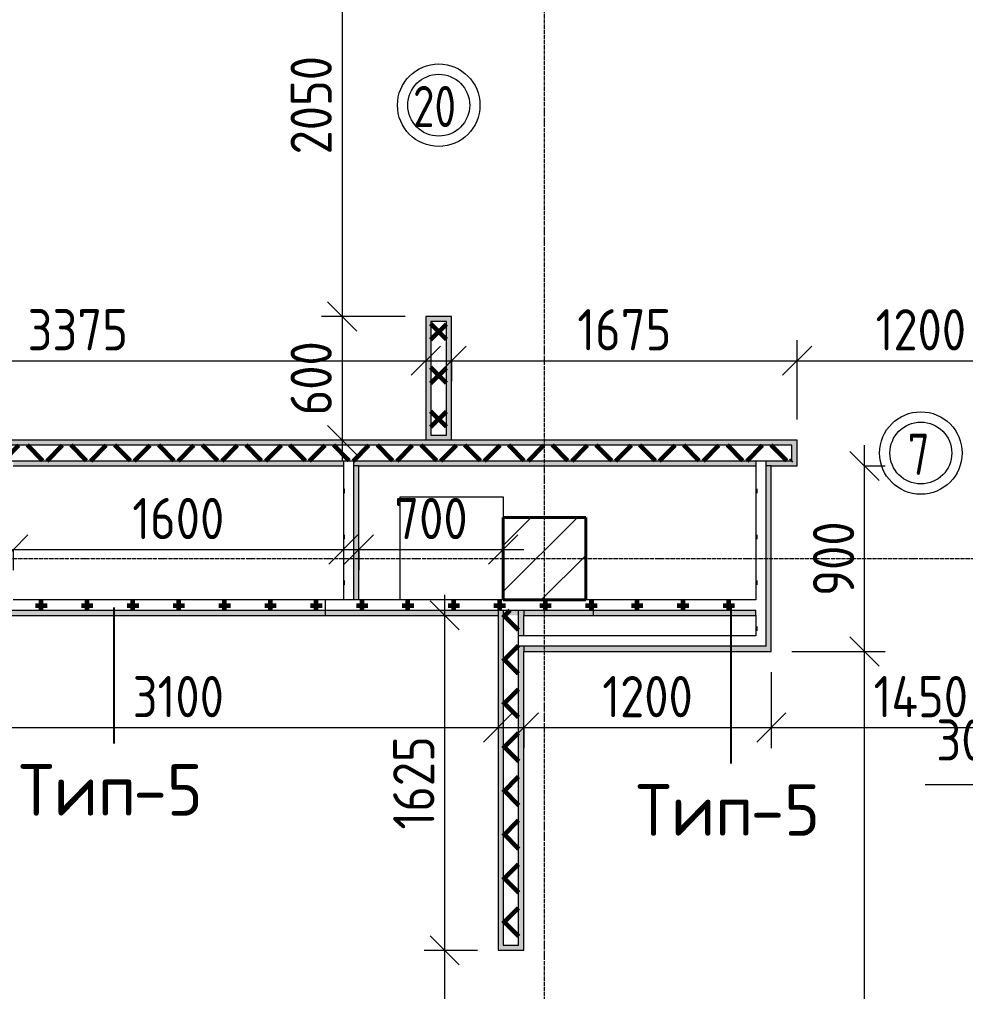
# Model space of a CAD drawing. Header units: millimetres. Extents: x -60946 to 138510, y -262288 to 24501.
# Drawn here: x -5736 to -1149, y -101044 to -96328 of the extents above; entities that cross this region are included whole.
import ezdxf

# ---------------------------------------------------------------- set-up
doc = ezdxf.new("R2010")
doc.units = ezdxf.units.MM
doc.linetypes.add('ADSK_Линия сетки', pattern=[25, 20, -2.5, 0, -2.5])
for name, color, linetype, lineweight in [('2)Тип-2', 3, 'Continuous', 60), ('2)Тип-5', 1, 'Continuous', 60), ('Марки дверей', 7, 'Continuous', 20), ('Несущие колонны', 7, 'Continuous', 18), ('Оси', 7, 'Continuous', 9), ('Перекрытие', 7, 'Continuous', 18), ('Размеры', 7, 'Continuous', 9), ('Стены внутренние', 7, 'Continuous', 18), ('Стены штриховка', 7, 'Continuous', 9)]:
    doc.layers.add(name, color=color, linetype=linetype, lineweight=lineweight)
doc.styles.add('GOST Common_3', font='', dxfattribs={"width": 0.9, "height": 200})
doc.styles.add('GOST Common_4', font='', dxfattribs={"height": 250})
doc.styles.add('GOST Common_B', font='', dxfattribs={"width": 0.8, "height": 200})
doc.styles.get('GOST Common_3').set_extended_font_data('GOST Common')
doc.styles.get('GOST Common_4').set_extended_font_data('GOST Common')
doc.styles.get('GOST Common_B').set_extended_font_data('GOST Common', bold=True)
doc.dimstyles.new('ADSK_Основной_2_0', dxfattribs={"dimscale": 304.8, "dimtxt": 201.142999, "dimasz": 0.463911, "dimexe": 0.328084, "dimexo": 0.328084, "dimgap": 0.164042, "dimtad": 1, "dimdec": 3, "dimrnd": 0.001, "dimdsep": 46, "dimtxsty": 'GOST Common_3', "dimblk1": 'OBLIQUE', "dimblk2": 'OBLIQUE', "dimsah": 1, "dimcen": 0.09, "dimdle": 0.328084, "dimazin": 2, "dimtfac": 1, "dimtdec": 4, "dimtix": 1, "dimtmove": 0, "dimatfit": 3, "dimfxl": 1, "dimtvp": 1, "dimtolj": 1, "dimtzin": 0, "dimlwd": 20, "dimlwe": 20, "dimarcsym": 2})
doc.dimstyles.new('ADSK_Основной_2_0_1', dxfattribs={"dimscale": 304.8, "dimtxt": 201.142999, "dimasz": 0.463911, "dimexe": 0.328084, "dimexo": 0.328084, "dimgap": 0.164042, "dimtad": 1, "dimdec": 3, "dimrnd": 0.001, "dimdsep": 46, "dimtxsty": 'GOST Common_3', "dimblk1": 'OBLIQUE', "dimblk2": 'OBLIQUE', "dimsah": 1, "dimcen": 0.09, "dimdle": 0.328084, "dimazin": 2, "dimtfac": 1, "dimtdec": 4, "dimtix": 1, "dimtmove": 1, "dimatfit": 3, "dimfxl": 1, "dimtvp": 1, "dimtolj": 1, "dimtzin": 0, "dimlwd": 20, "dimlwe": 20, "dimarcsym": 2})
doc.dimstyles.new('ADSK_Основной_2_0_2', dxfattribs={"dimscale": 304.8, "dimtxt": 201.142999, "dimasz": 0.463911, "dimexe": 0.328084, "dimexo": 0.328084, "dimgap": 0.164042, "dimtad": 1, "dimdec": 3, "dimrnd": 0.001, "dimdsep": 46, "dimtxsty": 'GOST Common_3', "dimblk1": 'OBLIQUE', "dimblk2": 'OBLIQUE', "dimsah": 1, "dimcen": 0.09, "dimdle": 0.328084, "dimazin": 2, "dimtfac": 1, "dimtdec": 4, "dimtix": 1, "dimtmove": 0, "dimatfit": 3, "dimfxl": 1, "dimtvp": 1, "dimtolj": 1, "dimtzin": 0, "dimlwd": 20, "dimlwe": 20, "dimarcsym": 2})
pattern_1 = [(45, (9.36, -97949.04), (-106.066, 106.066), []), (135, (9.36, -97949.04), (-106.066, -106.066), [])]
pattern_2 = [(0, (9.36, -97949.04), (111.125, 111.125), [55.562, -166.687]), (90, (37.14, -97976.82), (-111.125, 111.125), [55.562, -166.687])]

# ---------------------------------------------------------------- blocks, each defined once
blk = doc.blocks.new('ADSK_КолоннаЖБ_Прямоугольная - 400x400 мм-1807143-Кладочный план 2-го этаж')
at = {"layer": 'Несущие колонны', "lineweight": 40}
for p, q in [((-200, 200), (200, 200)), ((-200, -200), (-200, 200)), ((200, 200), (200, -200)), ((200, -200), (-200, -200))]:
    blk.add_line(p, q, dxfattribs=at)
blk = doc.blocks.new('_Oblique')
at = {"color": 0, "linetype": 'ByBlock', "lineweight": -2}
blk.add_line((-0.5, -0.5), (0.5, 0.5), dxfattribs=at)
blk = doc.blocks.new('*D4620')
at = {"layer": 'Defpoints', "color": 0, "transparency": 16777216}
for p in [(-3674.2, -100844.1), (-3415.6, -100844.1), (-3415.6, -101844.1)]:
    blk.add_point(p, dxfattribs=at)
at = {"layer": 'Размеры', "color": 0, "lineweight": 20, "transparency": 16777216}
for p, q in [((-3674.2, -101944.1), (-3674.2, -100744.1)), ((-3515.6, -100844.1), (-3774.2, -100844.1)), ((-3515.6, -101844.1), (-3774.2, -101844.1))]:
    blk.add_line(p, q, dxfattribs=at)
at = {"layer": 'Размеры', "color": 0, "lineweight": 20, "transparency": 16777216, "xscale": 141.4, "yscale": 141.4, "zscale": 141.4}
for p, rotation in [((-3674.2, -100844.1), 90), ((-3674.2, -101844.1), 270)]:
    blk.add_blockref('_Oblique', p, dxfattribs=dict(at, rotation=rotation))
at = {"layer": 'Размеры', "color": 0, "lineweight": 9, "transparency": 16777216, "insert": (-3824.2, -101344.1), "char_height": 200, "width": 560.473, "attachment_point": 5, "rotation": 90, "style": 'GOST Common_3'}
blk.add_mtext('\\A1;1000', dxfattribs=at)
blk = doc.blocks.new('*D4621')
at = {"layer": 'Defpoints', "color": 0, "transparency": 16777216}
for p in [(-3774.2, -99219.1), (-3674.2, -99219.1), (-3415.6, -100844.1)]:
    blk.add_point(p, dxfattribs=at)
at = {"layer": 'Размеры', "color": 0, "lineweight": 20, "transparency": 16777216}
for p, q in [((-3674.2, -100944.1), (-3674.2, -99119.1)), ((-3674.2, -99219.1), (-3574.2, -99219.1)), ((-3515.6, -100844.1), (-3774.2, -100844.1))]:
    blk.add_line(p, q, dxfattribs=at)
at = {"layer": 'Размеры', "color": 0, "lineweight": 20, "transparency": 16777216, "xscale": 141.4, "yscale": 141.4, "zscale": 141.4}
for p, rotation in [((-3674.2, -99219.1), 90), ((-3674.2, -100844.1), 270)]:
    blk.add_blockref('_Oblique', p, dxfattribs=dict(at, rotation=rotation))
at = {"layer": 'Размеры', "color": 0, "lineweight": 9, "transparency": 16777216, "insert": (-3824.2, -100031.6), "char_height": 200, "width": 560.473, "attachment_point": 5, "rotation": 90, "style": 'GOST Common_3'}
blk.add_mtext('\\A1;1625', dxfattribs=at)
blk = doc.blocks.new('*D4696')
at = {"layer": 'Defpoints', "color": 0, "transparency": 16777216}
for p in [(-6515.6, -99663.3), (-3415.6, -99663.3), (-3415.6, -99763.3)]:
    blk.add_point(p, dxfattribs=at)
at = {"layer": 'Размеры', "color": 0, "lineweight": 20, "transparency": 16777216}
for p, q in [((-6615.6, -99763.3), (-3315.6, -99763.3)), ((-6515.6, -99763.3), (-6515.6, -99863.3)), ((-3415.6, -99763.3), (-3415.6, -99863.3))]:
    blk.add_line(p, q, dxfattribs=at)
at = {"layer": 'Размеры', "color": 0, "lineweight": 20, "transparency": 16777216, "xscale": 141.4, "yscale": 141.4, "zscale": 141.4, "rotation": 180}
blk.add_blockref('_Oblique', (-6515.6, -99763.3), dxfattribs=at)
at = {"layer": 'Размеры', "color": 0, "lineweight": 20, "transparency": 16777216, "xscale": 141.4, "yscale": 141.4, "zscale": 141.4}
blk.add_blockref('_Oblique', (-3415.6, -99763.3), dxfattribs=at)
at = {"layer": 'Размеры', "color": 0, "lineweight": 9, "transparency": 16777216, "insert": (-4965.6, -99613.3), "char_height": 200, "width": 560.473, "attachment_point": 5, "style": 'GOST Common_3'}
blk.add_mtext('\\A1;3100', dxfattribs=at)
blk = doc.blocks.new('*D4808')
at = {"layer": 'Defpoints', "color": 0, "transparency": 16777216}
for p in [(-2090.6, -99394.1), (-3290.6, -99663.3), (-2090.6, -99763.3)]:
    blk.add_point(p, dxfattribs=at)
at = {"layer": 'Размеры', "color": 0, "lineweight": 20, "transparency": 16777216}
for p, q in [((-2090.6, -99494.1), (-2090.6, -99863.3)), ((-3390.6, -99763.3), (-1990.6, -99763.3)), ((-3290.6, -99763.3), (-3290.6, -99863.3))]:
    blk.add_line(p, q, dxfattribs=at)
at = {"layer": 'Размеры', "color": 0, "lineweight": 20, "transparency": 16777216, "xscale": 141.4, "yscale": 141.4, "zscale": 141.4, "rotation": 180}
blk.add_blockref('_Oblique', (-3290.6, -99763.3), dxfattribs=at)
at = {"layer": 'Размеры', "color": 0, "lineweight": 20, "transparency": 16777216, "xscale": 141.4, "yscale": 141.4, "zscale": 141.4}
blk.add_blockref('_Oblique', (-2090.6, -99763.3), dxfattribs=at)
at = {"layer": 'Размеры', "color": 0, "lineweight": 9, "transparency": 16777216, "insert": (-2690.6, -99613.3), "char_height": 200, "width": 560.473, "attachment_point": 5, "style": 'GOST Common_3'}
blk.add_mtext('\\A1;1200', dxfattribs=at)
blk = doc.blocks.new('*D4809')
at = {"layer": 'Defpoints', "color": 0, "transparency": 16777216}
for p in [(-640.6, -99219.1), (-2090.6, -99394.1), (-640.6, -99763.3)]:
    blk.add_point(p, dxfattribs=at)
at = {"layer": 'Размеры', "color": 0, "lineweight": 20, "transparency": 16777216}
for p, q in [((-640.6, -99319.1), (-640.6, -99863.3)), ((-2090.6, -99494.1), (-2090.6, -99863.3)), ((-2190.6, -99763.3), (-540.6, -99763.3))]:
    blk.add_line(p, q, dxfattribs=at)
at = {"layer": 'Размеры', "color": 0, "lineweight": 20, "transparency": 16777216, "xscale": 141.4, "yscale": 141.4, "zscale": 141.4, "rotation": 180}
blk.add_blockref('_Oblique', (-2090.6, -99763.3), dxfattribs=at)
at = {"layer": 'Размеры', "color": 0, "lineweight": 20, "transparency": 16777216, "xscale": 141.4, "yscale": 141.4, "zscale": 141.4}
blk.add_blockref('_Oblique', (-640.6, -99763.3), dxfattribs=at)
at = {"layer": 'Размеры', "color": 0, "lineweight": 9, "transparency": 16777216, "insert": (-1365.6, -99613.3), "char_height": 200, "width": 580.928, "attachment_point": 5, "style": 'GOST Common_3'}
blk.add_mtext('\\A1;1450', dxfattribs=at)
blk = doc.blocks.new('*D4810')
at = {"layer": 'Defpoints', "color": 0, "transparency": 16777216}
for p in [(-640.6, -99219.1), (-340.6, -99663.3), (-340.6, -100040.4)]:
    blk.add_point(p, dxfattribs=at)
at = {"layer": 'Размеры', "color": 0, "lineweight": 20, "transparency": 16777216}
for p, q in [((-640.6, -99319.1), (-640.6, -100140.4)), ((-340.6, -99763.3), (-340.6, -100140.4)), ((-640.6, -100040.4), (-1344.9, -100040.4)), ((-340.6, -100040.4), (-740.6, -100040.4))]:
    blk.add_line(p, q, dxfattribs=at)
at = {"layer": 'Размеры', "color": 0, "lineweight": 20, "transparency": 16777216, "xscale": 141.4, "yscale": 141.4, "zscale": 141.4, "rotation": 180}
blk.add_blockref('_Oblique', (-640.6, -100040.4), dxfattribs=at)
at = {"layer": 'Размеры', "color": 0, "lineweight": 20, "transparency": 16777216, "xscale": 141.4, "yscale": 141.4, "zscale": 141.4}
blk.add_blockref('_Oblique', (-340.6, -100040.4), dxfattribs=at)
at = {"layer": 'Размеры', "color": 0, "lineweight": 9, "transparency": 16777216, "insert": (-1290.5, -99723.8), "char_height": 200, "width": 454.106, "attachment_point": 1, "line_spacing_factor": 1.022761, "style": 'GOST Common_3'}
blk.add_mtext('\\A1;300', dxfattribs=at)
blk = doc.blocks.new('*D4814')
at = {"layer": 'Defpoints', "color": 0, "transparency": 16777216}
for p in [(-3765.6, -97883.5), (-3765.6, -97983.5), (-7140.6, -98369.1)]:
    blk.add_point(p, dxfattribs=at)
at = {"layer": 'Размеры', "color": 0, "lineweight": 20, "transparency": 16777216}
for p, q in [((-7140.6, -98269.1), (-7140.6, -97883.5)), ((-7240.6, -97983.5), (-3665.6, -97983.5)), ((-3765.6, -97983.5), (-3765.6, -98083.5))]:
    blk.add_line(p, q, dxfattribs=at)
at = {"layer": 'Размеры', "color": 0, "lineweight": 20, "transparency": 16777216, "xscale": 141.4, "yscale": 141.4, "zscale": 141.4, "rotation": 180}
blk.add_blockref('_Oblique', (-7140.6, -97983.5), dxfattribs=at)
at = {"layer": 'Размеры', "color": 0, "lineweight": 20, "transparency": 16777216, "xscale": 141.4, "yscale": 141.4, "zscale": 141.4}
blk.add_blockref('_Oblique', (-3765.6, -97983.5), dxfattribs=at)
at = {"layer": 'Размеры', "color": 0, "lineweight": 9, "transparency": 16777216, "insert": (-5453.1, -97833.5), "char_height": 200, "width": 605.475, "attachment_point": 5, "style": 'GOST Common_3'}
blk.add_mtext('\\A1;3375', dxfattribs=at)
blk = doc.blocks.new('*D4815')
at = {"layer": 'Defpoints', "color": 0, "transparency": 16777216}
for p in [(-3640.6, -97883.5), (-1965.6, -97983.5), (-1965.6, -98369.1)]:
    blk.add_point(p, dxfattribs=at)
at = {"layer": 'Размеры', "color": 0, "lineweight": 20, "transparency": 16777216}
for p, q in [((-1965.6, -98269.1), (-1965.6, -97883.5)), ((-3740.6, -97983.5), (-1865.6, -97983.5)), ((-3640.6, -97983.5), (-3640.6, -98083.5))]:
    blk.add_line(p, q, dxfattribs=at)
at = {"layer": 'Размеры', "color": 0, "lineweight": 20, "transparency": 16777216, "xscale": 141.4, "yscale": 141.4, "zscale": 141.4, "rotation": 180}
blk.add_blockref('_Oblique', (-3640.6, -97983.5), dxfattribs=at)
at = {"layer": 'Размеры', "color": 0, "lineweight": 20, "transparency": 16777216, "xscale": 141.4, "yscale": 141.4, "zscale": 141.4}
blk.add_blockref('_Oblique', (-1965.6, -97983.5), dxfattribs=at)
at = {"layer": 'Размеры', "color": 0, "lineweight": 9, "transparency": 16777216, "insert": (-2803.1, -97833.5), "char_height": 200, "width": 560.473, "attachment_point": 5, "style": 'GOST Common_3'}
blk.add_mtext('\\A1;1675', dxfattribs=at)
blk = doc.blocks.new('*D4816')
at = {"layer": 'Defpoints', "color": 0, "transparency": 16777216}
for p in [(-765.6, -97983.5), (-1965.6, -98369.1), (-765.6, -98369.1)]:
    blk.add_point(p, dxfattribs=at)
at = {"layer": 'Размеры', "color": 0, "lineweight": 20, "transparency": 16777216}
for p, q in [((-1965.6, -98269.1), (-1965.6, -97883.5)), ((-765.6, -98269.1), (-765.6, -97883.5)), ((-2065.6, -97983.5), (-665.6, -97983.5))]:
    blk.add_line(p, q, dxfattribs=at)
at = {"layer": 'Размеры', "color": 0, "lineweight": 20, "transparency": 16777216, "xscale": 141.4, "yscale": 141.4, "zscale": 141.4, "rotation": 180}
blk.add_blockref('_Oblique', (-1965.6, -97983.5), dxfattribs=at)
at = {"layer": 'Размеры', "color": 0, "lineweight": 20, "transparency": 16777216, "xscale": 141.4, "yscale": 141.4, "zscale": 141.4}
blk.add_blockref('_Oblique', (-765.6, -97983.5), dxfattribs=at)
at = {"layer": 'Размеры', "color": 0, "lineweight": 9, "transparency": 16777216, "insert": (-1365.6, -97833.5), "char_height": 200, "width": 560.473, "attachment_point": 5, "style": 'GOST Common_3'}
blk.add_mtext('\\A1;1200', dxfattribs=at)
blk = doc.blocks.new('*D4821')
at = {"layer": 'Defpoints', "color": 0, "transparency": 16777216}
for p in [(-3765.6, -95719.1), (-4171.5, -97769.1), (-3765.6, -97769.1)]:
    blk.add_point(p, dxfattribs=at)
at = {"layer": 'Размеры', "color": 0, "lineweight": 20, "transparency": 16777216}
for p, q in [((-4171.5, -95619.1), (-4171.5, -97869.1)), ((-3865.6, -95719.1), (-4271.5, -95719.1)), ((-3865.6, -97769.1), (-4271.5, -97769.1))]:
    blk.add_line(p, q, dxfattribs=at)
at = {"layer": 'Размеры', "color": 0, "lineweight": 20, "transparency": 16777216, "xscale": 141.4, "yscale": 141.4, "zscale": 141.4}
for p, rotation in [((-4171.5, -95719.1), 90), ((-4171.5, -97769.1), 270)]:
    blk.add_blockref('_Oblique', p, dxfattribs=dict(at, rotation=rotation))
at = {"layer": 'Размеры', "color": 0, "lineweight": 9, "transparency": 16777216, "insert": (-4321.5, -96744.1), "char_height": 200, "width": 605.475, "attachment_point": 5, "rotation": 90, "style": 'GOST Common_3'}
blk.add_mtext('\\A1;2050', dxfattribs=at)
blk = doc.blocks.new('*D4822')
at = {"layer": 'Defpoints', "color": 0, "transparency": 16777216}
for p in [(-3765.6, -97769.1), (-4171.5, -98369.1), (-4071.5, -98369.1)]:
    blk.add_point(p, dxfattribs=at)
at = {"layer": 'Размеры', "color": 0, "lineweight": 20, "transparency": 16777216}
for p, q in [((-4171.5, -97669.1), (-4171.5, -98469.1)), ((-3865.6, -97769.1), (-4271.5, -97769.1)), ((-4171.5, -98369.1), (-4271.5, -98369.1))]:
    blk.add_line(p, q, dxfattribs=at)
at = {"layer": 'Размеры', "color": 0, "lineweight": 20, "transparency": 16777216, "xscale": 141.4, "yscale": 141.4, "zscale": 141.4}
for p, rotation in [((-4171.5, -97769.1), 90), ((-4171.5, -98369.1), 270)]:
    blk.add_blockref('_Oblique', p, dxfattribs=dict(at, rotation=rotation))
at = {"layer": 'Размеры', "color": 0, "lineweight": 9, "transparency": 16777216, "insert": (-4321.5, -98069.1), "char_height": 200, "width": 454.106, "attachment_point": 5, "rotation": 90, "style": 'GOST Common_3'}
blk.add_mtext('\\A1;600', dxfattribs=at)
blk = doc.blocks.new('*D4823')
at = {"layer": 'Defpoints', "color": 0, "transparency": 16777216}
for p in [(-2090.6, -99394.1), (-1638.8, -99394.1), (-1738.8, -104894.1)]:
    blk.add_point(p, dxfattribs=at)
at = {"layer": 'Размеры', "color": 0, "lineweight": 20, "transparency": 16777216}
for p, q in [((-1638.8, -104994.1), (-1638.8, -99294.1)), ((-1990.6, -99394.1), (-1538.8, -99394.1)), ((-1638.8, -104894.1), (-1538.8, -104894.1))]:
    blk.add_line(p, q, dxfattribs=at)
at = {"layer": 'Размеры', "color": 0, "lineweight": 20, "transparency": 16777216, "xscale": 141.4, "yscale": 141.4, "zscale": 141.4}
for p, rotation in [((-1638.8, -99394.1), 90), ((-1638.8, -104894.1), 270)]:
    blk.add_blockref('_Oblique', p, dxfattribs=dict(at, rotation=rotation))
at = {"layer": 'Размеры', "color": 0, "lineweight": 9, "transparency": 16777216, "insert": (-1788.8, -102144.1), "char_height": 200, "width": 605.475, "attachment_point": 5, "rotation": 90, "style": 'GOST Common_3'}
blk.add_mtext('\\A1;5500', dxfattribs=at)
blk = doc.blocks.new('*D4824')
at = {"layer": 'Defpoints', "color": 0, "transparency": 16777216}
for p in [(-1738.8, -98494.1), (-1638.8, -98494.1), (-2090.6, -99394.1)]:
    blk.add_point(p, dxfattribs=at)
at = {"layer": 'Размеры', "color": 0, "lineweight": 20, "transparency": 16777216}
for p, q in [((-1638.8, -99494.1), (-1638.8, -98394.1)), ((-1638.8, -98494.1), (-1538.8, -98494.1)), ((-1990.6, -99394.1), (-1538.8, -99394.1))]:
    blk.add_line(p, q, dxfattribs=at)
at = {"layer": 'Размеры', "color": 0, "lineweight": 20, "transparency": 16777216, "xscale": 141.4, "yscale": 141.4, "zscale": 141.4}
for p, rotation in [((-1638.8, -98494.1), 90), ((-1638.8, -99394.1), 270)]:
    blk.add_blockref('_Oblique', p, dxfattribs=dict(at, rotation=rotation))
at = {"layer": 'Размеры', "color": 0, "lineweight": 9, "transparency": 16777216, "insert": (-1788.8, -98944.1), "char_height": 200, "width": 454.106, "attachment_point": 5, "rotation": 90, "style": 'GOST Common_3'}
blk.add_mtext('\\A1;900', dxfattribs=at)
blk = doc.blocks.new('*D4828')
at = {"layer": 'Defpoints', "color": 0, "transparency": 16777216}
for p in [(-4090.6, -98799.4), (-3390.6, -98799.4), (-3390.6, -98899.3)]:
    blk.add_point(p, dxfattribs=at)
at = {"layer": 'Размеры', "color": 0, "lineweight": 20, "transparency": 16777216}
for p, q in [((-4190.6, -98899.3), (-3290.6, -98899.3)), ((-4090.6, -98899.4), (-4090.6, -98999.3)), ((-3390.6, -98899.4), (-3390.6, -98999.3))]:
    blk.add_line(p, q, dxfattribs=at)
at = {"layer": 'Размеры', "color": 0, "lineweight": 20, "transparency": 16777216, "xscale": 141.4, "yscale": 141.4, "zscale": 141.4, "rotation": 180}
blk.add_blockref('_Oblique', (-4090.6, -98899.3), dxfattribs=at)
at = {"layer": 'Размеры', "color": 0, "lineweight": 20, "transparency": 16777216, "xscale": 141.4, "yscale": 141.4, "zscale": 141.4}
blk.add_blockref('_Oblique', (-3390.6, -98899.3), dxfattribs=at)
at = {"layer": 'Размеры', "color": 0, "lineweight": 9, "transparency": 16777216, "insert": (-3740.6, -98749.3), "char_height": 200, "width": 454.106, "attachment_point": 5, "style": 'GOST Common_3'}
blk.add_mtext('\\A1;700', dxfattribs=at)
blk = doc.blocks.new('*D4829')
at = {"layer": 'Defpoints', "color": 0, "transparency": 16777216}
for p in [(-5765.6, -98799.4), (-4165.6, -98799.4), (-4165.6, -98899.3)]:
    blk.add_point(p, dxfattribs=at)
at = {"layer": 'Размеры', "color": 0, "lineweight": 20, "transparency": 16777216}
for p, q in [((-5865.6, -98899.3), (-4065.6, -98899.3)), ((-5765.6, -98899.4), (-5765.6, -98999.3)), ((-4165.6, -98899.4), (-4165.6, -98999.3))]:
    blk.add_line(p, q, dxfattribs=at)
at = {"layer": 'Размеры', "color": 0, "lineweight": 20, "transparency": 16777216, "xscale": 141.4, "yscale": 141.4, "zscale": 141.4, "rotation": 180}
blk.add_blockref('_Oblique', (-5765.6, -98899.3), dxfattribs=at)
at = {"layer": 'Размеры', "color": 0, "lineweight": 20, "transparency": 16777216, "xscale": 141.4, "yscale": 141.4, "zscale": 141.4}
blk.add_blockref('_Oblique', (-4165.6, -98899.3), dxfattribs=at)
at = {"layer": 'Размеры', "color": 0, "lineweight": 9, "transparency": 16777216, "insert": (-4965.6, -98749.3), "char_height": 200, "width": 560.473, "attachment_point": 5, "style": 'GOST Common_3'}
blk.add_mtext('\\A1;1600', dxfattribs=at)
blk = doc.blocks.new('М_двери1 - Марка экземпляра 2-3719212-Кладочный план 2-го этаж')
at = {"layer": 'Марки дверей'}
for radius in [2, 1.5]:
    blk.add_circle((0, 0), radius, dxfattribs=at)

msp = doc.modelspace()

# ---------------------------------------------------------------- hatches: boundary and pattern name
at = {"layer": '2)Тип-2'}
h = msp.add_hatch(color=256, dxfattribs=at)
h.paths.add_polyline_path([(-3765.6385, -98369.0666), (-3665.6385, -98369.0666), (-3665.6385, -98344.0666), (-3740.6385, -98344.0666), (-3740.6385, -97794.0666), (-3765.6385, -97794.0666)])
h.paths.add_polyline_path([(-3765.6385, -95694.0666), (-3740.6385, -95694.0666), (-3740.6385, -95144.0666), (-3665.6385, -95144.0666), (-3665.6385, -95119.0666), (-3765.6385, -95119.0666)])
h = msp.add_hatch(color=256, dxfattribs=at)
h.paths.add_polyline_path([(-3665.6385, -98369.0666), (-3640.6385, -98369.0666), (-3640.6385, -97769.0666), (-3765.6385, -97769.0666), (-3765.6385, -97794.0666), (-3665.6385, -97794.0666), (-3665.6385, -98344.0666)])
h.paths.add_polyline_path([(-3640.6385, -95719.0666), (-3640.6385, -95119.0666), (-3665.6385, -95119.0666), (-3665.6385, -95694.0666), (-3765.6385, -95694.0666), (-3765.6385, -95719.0666), (-3757.3106, -95719.0666)])
h = msp.add_hatch(dxfattribs=at)
h.set_pattern_fill('FP_4', color=256, style=0, pattern_type=2)
h.set_pattern_definition(pattern_1)
h.paths.add_polyline_path([(-3740.6385, -98344.0666), (-3665.6385, -98344.0666), (-3665.6385, -97794.0666), (-3740.6385, -97794.0666)])
h.paths.add_polyline_path([(-3665.6385, -95694.0666), (-3665.6385, -95144.0666), (-3740.6385, -95144.0666), (-3740.6385, -95694.0666)])
h = msp.add_hatch(color=256, dxfattribs=at)
h.paths.add_polyline_path([(-3033.4074, -98394.0666), (-1990.6385, -98394.0666), (-1990.6385, -98369.0666), (-7115.6385, -98369.0666), (-7115.6385, -98394.0666), (-4481.2137, -98394.0666)])
h.paths.add_polyline_path([(-9490.6385, -98394.0666), (-8965.6385, -98394.0666), (-8965.6385, -98369.0666), (-9490.6385, -98369.0666)])
h.paths.add_polyline_path([(3009.3615, -98394.0666), (3009.3615, -98369.0666), (-740.6385, -98369.0666), (-740.6385, -98394.0666), (2959.3615, -98394.0666)])
h = msp.add_hatch(color=256, dxfattribs=at)
h.paths.add_polyline_path([(1310.0115, -98494.0666), (2959.3615, -98494.0666), (2959.3615, -98469.0666), (184.3615, -98469.0666), (184.3615, -98494.0666), (209.3615, -98494.0666)])
h.paths.add_polyline_path([(-8940.6385, -98494.0666), (-8940.6385, -98369.0666), (-8965.6385, -98369.0666), (-8965.6385, -98469.0666), (-9005.6385, -98469.0666), (-9005.6385, -98494.0666), (-8990.6385, -98494.0666)])
h.paths.add_polyline_path([(-9080.6385, -98494.0666), (-9055.6385, -98494.0666), (-9055.6385, -98469.0666), (-9390.6385, -98469.0666), (-9390.6385, -98494.0666)])
h.paths.add_polyline_path([(-615.6385, -98494.0666), (-615.6385, -98469.0666), (-740.6385, -98469.0666), (-740.6385, -98369.0666), (-765.6385, -98369.0666), (-765.6385, -98494.0666), (-640.6385, -98494.0666)])
h.paths.add_polyline_path([(-5765.6385, -98494.0666), (-4165.6385, -98494.0666), (-4165.6385, -98469.0666), (-5765.6385, -98469.0666)])
h.paths.add_polyline_path([(-7140.6385, -98494.0666), (-7075.6385, -98494.0666), (-7075.6385, -98469.0666), (-7115.6385, -98469.0666), (-7115.6385, -98369.0666), (-7140.6385, -98369.0666)])
h.paths.add_polyline_path([(-5815.6385, -98494.0666), (-5815.6385, -98469.0666), (-7025.6385, -98469.0666), (-7025.6385, -98494.0666), (-5840.6385, -98494.0666)])
h.paths.add_polyline_path([(-565.6385, -98494.0666), (134.3615, -98494.0666), (134.3615, -98469.0666), (-565.6385, -98469.0666)])
h.paths.add_polyline_path([(-2090.6385, -98494.0666), (-1965.6385, -98494.0666), (-1965.6385, -98369.0666), (-1990.6385, -98369.0666), (-1990.6385, -98469.0666), (-2115.6385, -98469.0666), (-2115.6385, -98494.0666)])
h.paths.add_polyline_path([(-3033.4074, -98494.0666), (-2165.6385, -98494.0666), (-2165.6385, -98469.0666), (-4115.6385, -98469.0666), (-4115.6385, -98494.0666), (-4090.6385, -98494.0666)])
h = msp.add_hatch(dxfattribs=at)
h.set_pattern_fill('FP_4', color=256, style=0, pattern_type=2)
h.set_pattern_definition(pattern_1)
h.paths.add_polyline_path([(-4165.6385, -98469.0666), (-1990.6385, -98469.0666), (-1990.6385, -98394.0666), (-7115.6385, -98394.0666), (-7115.6385, -98469.0666), (-4481.2137, -98469.0666)])
h.paths.add_polyline_path([(2959.3615, -98469.0666), (2959.3615, -98394.0666), (-740.6385, -98394.0666), (-740.6385, -98469.0666), (1310.0115, -98469.0666)])
h.paths.add_polyline_path([(-9005.6385, -98469.0666), (-8965.6385, -98469.0666), (-8965.6385, -98394.0666), (-9415.6385, -98394.0666), (-9415.6385, -98469.0666), (-9055.6385, -98469.0666)])
h = msp.add_hatch(color=256, dxfattribs=at)
h.paths.add_polyline_path([(-3415.6385, -104894.0666), (-3390.6385, -104894.0666), (-3390.6385, -101869.0666), (-3290.6385, -101869.0666), (-3290.6385, -101844.0666), (-3415.6385, -101844.0666), (-3415.6385, -104379.4369)])
h.paths.add_polyline_path([(-3290.6385, -100844.0666), (-3290.6385, -100819.0666), (-3390.6385, -100819.0666), (-3390.6385, -99194.0666), (-3415.6385, -99194.0666), (-3415.6385, -100844.0666)])
h = msp.add_hatch(dxfattribs=at)
h.set_pattern_fill('FP_4', color=256, style=0, pattern_type=2)
h.set_pattern_definition(pattern_1)
h.paths.add_polyline_path([(-3315.6385, -104744.0666), (-3315.6385, -101869.0666), (-3390.6385, -101869.0666), (-3390.6385, -104744.0666)])
h.paths.add_polyline_path([(-3390.6385, -100819.0666), (-3315.6385, -100819.0666), (-3315.6385, -99194.0666), (-3390.6385, -99194.0666), (-3390.6385, -100068.324)])
h = msp.add_hatch(color=256, dxfattribs=at)
h.paths.add_polyline_path([(-3290.6385, -104744.0666), (-3290.6385, -101869.0666), (-3315.6385, -101869.0666), (-3315.6385, -104744.0666)])
h.paths.add_polyline_path([(-3290.6385, -100819.0666), (-3290.6385, -99369.0666), (-3315.6385, -99369.0666), (-3315.6385, -100819.0666)])
h.paths.add_polyline_path([(-3315.6385, -99319.0666), (-3290.6385, -99319.0666), (-3290.6385, -99194.0666), (-3315.6385, -99194.0666), (-3315.6385, -99219.0666)])
at = {"layer": '2)Тип-5', "true_color": 0xd50000}
h = msp.add_hatch(dxfattribs=at)
h.set_pattern_fill('FP_7', color=12, style=0, pattern_type=2)
h.set_pattern_definition(pattern_2)
h.paths.add_polyline_path([(-4165.6385, -99144.0666), (-4115.6385, -99144.0666), (-4115.6385, -98469.0666), (-4165.6385, -98469.0666), (-4165.6385, -98631.2864)])
h = msp.add_hatch(dxfattribs=at)
h.set_pattern_fill('FP_7', color=12, style=0, pattern_type=2)
h.set_pattern_definition(pattern_2)
h.paths.add_polyline_path([(-2115.6385, -99319.0666), (-2115.6385, -98469.0666), (-2165.6385, -98469.0666), (-2165.6385, -99319.0666)])
for points in [[(-4090.6385, -99144.0666), (-4090.6385, -98494.0666), (-4115.6385, -98494.0666), (-4115.6385, -99144.0666)], [(-2090.6385, -99369.0666), (-2090.6385, -98494.0666), (-2115.6385, -98494.0666), (-2115.6385, -99369.0666)], [(-2090.6385, -99394.0666), (-2090.6385, -99369.0666), (-3290.6385, -99369.0666), (-3290.6385, -99394.0666), (-3033.4074, -99394.0666)]]:
    msp.add_hatch(color=12, dxfattribs=at).paths.add_polyline_path(points)
h = msp.add_hatch(dxfattribs=at)
h.set_pattern_fill('FP_7', color=12, style=0, pattern_type=2)
h.set_pattern_definition(pattern_2)
h.paths.add_polyline_path([(-3033.4074, -99194.0666), (-2953.1385, -99194.0666), (-2953.1385, -99144.0666), (-7025.6385, -99144.0666), (-7025.6385, -99194.0666), (-3290.6385, -99194.0666)])
h = msp.add_hatch(dxfattribs=at)
h.set_pattern_fill('FP_7', color=12, style=0, pattern_type=2)
h.set_pattern_definition(pattern_2)
h.paths.add_polyline_path([(-2165.6385, -99194.0666), (-2165.6385, -99144.0666), (-4253.1385, -99144.0666), (-4253.1385, -99194.0666), (-3033.4074, -99194.0666)])
h = msp.add_hatch(color=12, dxfattribs=at)
h.paths.add_polyline_path([(-3033.4074, -99219.0666), (-2953.1385, -99219.0666), (-2953.1385, -99194.0666), (-6515.6385, -99194.0666), (-6515.6385, -99219.0666), (-3395.359, -99219.0666)])
h.paths.add_polyline_path([(-6652.9231, -99219.0666), (-6640.6385, -99219.0666), (-6640.6385, -99194.0666), (-7000.6385, -99194.0666), (-7000.6385, -99219.0666)])
h = msp.add_hatch(color=12, dxfattribs=at)
h.paths.add_polyline_path([(-3033.4074, -99219.0666), (-2165.6385, -99219.0666), (-2165.6385, -99194.0666), (-3290.6385, -99194.0666), (-3290.6385, -99219.0666)])
h.paths.add_polyline_path([(-4253.1385, -99219.0666), (-3415.6385, -99219.0666), (-3415.6385, -99194.0666), (-4253.1385, -99194.0666)])
h = msp.add_hatch(dxfattribs=at)
h.set_pattern_fill('FP_7', color=12, style=0, pattern_type=2)
h.set_pattern_definition(pattern_2)
h.paths.add_polyline_path([(-3033.4074, -99369.0666), (-2115.6385, -99369.0666), (-2115.6385, -99319.0666), (-3315.6385, -99319.0666), (-3315.6385, -99369.0666), (-3290.6385, -99369.0666)])
at = {"layer": 'Несущие колонны', "lineweight": 9}
h = msp.add_hatch(dxfattribs=at)
h.set_pattern_fill('FP_1', color=256, style=0, pattern_type=2)
h.set_pattern_definition([(45, (9.36, -97949.04), (-224.506, 224.506), []), (45, (233.87, -97949.04), (-224.506, 224.506), [396.875, -79.375, 3.353, -76.022])])
h.paths.add_polyline_path([(-3033.4074, -99144.0666), (-2990.6385, -99144.0666), (-2990.6385, -98744.0666), (-3390.6385, -98744.0666), (-3390.6385, -99144.0666)])

# ---------------------------------------------------------------- linework, layer by layer
at = {"layer": '2)Тип-5', "lineweight": 25}
for p, q in [((-5278.9203, -99181.5666), (-5278.9203, -99840.1504)), ((-2286.3962, -99181.5666), (-2286.3962, -99937.508))]:
    msp.add_line(p, q, dxfattribs=at)
at = {"layer": 'Несущие колонны', "lineweight": 9}
for p, q in [((-2990.6385, -98744.0666), (-3390.6385, -98744.0666)), ((-3390.6385, -98744.0666), (-3390.6385, -99144.0666)), ((-2990.6385, -99144.0666), (-2990.6385, -98744.0666)), ((-3390.6385, -99144.0666), (-2990.6385, -99144.0666))]:
    msp.add_line(p, q, dxfattribs=at)
at = {"layer": 'Оси', "linetype": 'ADSK_Линия сетки', "lineweight": 5}
for p, q in [((-3190.6385, -108922.9178), (-3190.6385, -73448.1214)), ((62525.08, -98944.0666), (-25230.7352, -98944.0666))]:
    msp.add_line(p, q, dxfattribs=at)
at = {"layer": 'Перекрытие'}
for p, q in [((-3890.6385, -99144.0666), (-3890.6385, -98644.0666)), ((-3890.6385, -98644.0666), (-3390.6385, -98644.0666)), ((-3390.6385, -98644.0666), (-3390.6385, -98744.0666))]:
    msp.add_line(p, q, dxfattribs=at)
at = {"layer": 'Стены внутренние', "lineweight": 5}
for p, q in [((-3765.6385, -97769.0666), (-3765.6385, -98369.0666)), ((-3640.6385, -97769.0666), (-3765.6385, -97769.0666)), ((-3640.6385, -98369.0666), (-3640.6385, -97769.0666)), ((-1965.6385, -98369.0666), (-7140.6385, -98369.0666)), ((-1965.6385, -98494.0666), (-1965.6385, -98369.0666)), ((-5765.6385, -98494.0666), (-4165.6385, -98494.0666)), ((-4165.6385, -98494.0666), (-4165.6385, -99144.0666)), ((-4090.6385, -98494.0666), (-2165.6385, -98494.0666)), ((-4090.6385, -99144.0666), (-4090.6385, -98494.0666)), ((-2165.6385, -98494.0666), (-2165.6385, -99144.0666)), ((-2090.6385, -99394.0666), (-2090.6385, -98494.0666)), ((-2090.6385, -98494.0666), (-1965.6385, -98494.0666)), ((-2165.6385, -99144.0666), (-5765.6385, -99144.0666)), ((-4253.1385, -99144.0666), (-4253.1385, -99219.0666)), ((-2953.1385, -99219.0666), (-2953.1385, -99144.0666)), ((-6515.6385, -99219.0666), (-3415.6385, -99219.0666)), ((-3415.6385, -99219.0666), (-3415.6385, -100844.0666)), ((-3290.6385, -99319.0666), (-3290.6385, -99219.0666)), ((-3290.6385, -99219.0666), (-2165.6385, -99219.0666)), ((-2165.6385, -99219.0666), (-2165.6385, -99319.0666)), ((-2165.6385, -99319.0666), (-3290.6385, -99319.0666)), ((-3290.6385, -100844.0666), (-3290.6385, -99394.0666)), ((-3290.6385, -99394.0666), (-2090.6385, -99394.0666)), ((-3415.6385, -100844.0666), (-3290.6385, -100844.0666))]:
    msp.add_line(p, q, dxfattribs=at)
at = {"layer": 'Стены штриховка', "lineweight": 9}
for p, q in [((-3665.6385, -97794.0666), (-3740.6385, -97794.0666)), ((-3740.6385, -97794.0666), (-3740.6385, -98344.0666)), ((-3665.6385, -98344.0666), (-3665.6385, -97794.0666)), ((-3740.6385, -98344.0666), (-3665.6385, -98344.0666)), ((-1990.6385, -98394.0666), (-7115.6385, -98394.0666)), ((-1990.6385, -98469.0666), (-1990.6385, -98394.0666)), ((-7115.6385, -98469.0666), (-1990.6385, -98469.0666)), ((-4165.6385, -98469.0666), (-4165.6385, -98494.0666)), ((-4115.6385, -98469.0666), (-4115.6385, -99144.0666)), ((-2165.6385, -98469.0666), (-2165.6385, -98494.0666)), ((-2115.6385, -99369.0666), (-2115.6385, -98469.0666)), ((-4090.6385, -98494.0666), (-4115.6385, -98494.0666)), ((-2090.6385, -98494.0666), (-2115.6385, -98494.0666)), ((-9515.6385, -99194.0666), (-2165.6385, -99194.0666)), ((-3415.6385, -99194.0666), (-3415.6385, -99219.0666)), ((-3390.6385, -99194.0666), (-3390.6385, -100819.0666)), ((-3315.6385, -100819.0666), (-3315.6385, -99194.0666)), ((-3290.6385, -99194.0666), (-3290.6385, -99219.0666)), ((-2165.6385, -99219.0666), (-2165.6385, -99194.0666)), ((-3290.6385, -99319.0666), (-3315.6385, -99319.0666)), ((-2115.6385, -99369.0666), (-3315.6385, -99369.0666)), ((-3290.6385, -99369.0666), (-3290.6385, -99394.0666)), ((-3390.6385, -100819.0666), (-3315.6385, -100819.0666))]:
    msp.add_line(p, q, dxfattribs=at)

# ---------------------------------------------------------------- block references
at = {"layer": 'Марки дверей', "xscale": 99.99999999999993, "yscale": 99.99999999999993, "zscale": 99.99999999999993}
for p in [(-3703.1385, -96744.0666), (-1365.6385, -98431.5666)]:
    msp.add_blockref('М_двери1 - Марка экземпляра 2-3719212-Кладочный план 2-го этаж', p, dxfattribs=at)
at = {"layer": 'Несущие колонны', "lineweight": 40, "rotation": 89.9999999999999}
msp.add_blockref('ADSK_КолоннаЖБ_Прямоугольная - 400x400 мм-1807143-Кладочный план 2-го этаж', (-3190.6385, -98944.0666), dxfattribs=at)

# ---------------------------------------------------------------- texts
at = {"layer": '2)Тип-5', "color": 116, "lineweight": 9, "true_color": 0x008040, "char_height": 250, "attachment_point": 1, "style": 'GOST Common_4'}
for s, insert, width in [('Тип', (-5738.9203, -99940.7234), 673.4175), ('-5', (-5183.2953, -99940.7234), 432.91125), ('Тип', (-2746.3962, -100038.0809), 673.4175), ('-5', (-2190.7712, -100038.0809), 432.91125)]:
    msp.add_mtext(s, dxfattribs=dict(at, insert=insert, width=width))
at = {"layer": 'Марки дверей', "lineweight": 5, "char_height": 200, "attachment_point": 1, "style": 'GOST Common_B'}
for s, insert, width in [('20', (-3827.9959, -96650.4076), 295.021), ('\\fGOST Common|b1|i0|c204|p34|;\\W.8;7', (-1429.6959, -98337.9076), 147.5105)]:
    msp.add_mtext(s, dxfattribs=dict(at, insert=insert, width=width))

# ---------------------------------------------------------------- dimensions: what is measured, and where the dimension line sits
at = {"layer": 'Размеры', "lineweight": 9}
for base, p1, p2, dimstyle, override, picture, middle in [((-4171.4822, -97769.0666), (-3765.6385, -95719.0666), (-3765.6385, -97769.0666), 'ADSK_Основной_2_0_2', {"dimpost": '<>', "dimfxl": 2050}, '*D4821', (-4321.4822, -96744.0666)), ((-4171.4822, -98369.0666), (-3765.6385, -97769.0666), (-4071.4973, -98369.0666), 'ADSK_Основной_2_0_2', {"dimpost": '<>', "dimfxl": 673.460927}, '*D4822', (-4321.4822, -98069.0666)), ((-1638.8109, -98494.0666), (-2090.6385, -99394.0666), (-1738.7958, -98494.0666), 'ADSK_Основной_2_0_2', {"dimpost": '<>', "dimfxl": 966.329813}, '*D4824', (-1788.8109, -98944.0666)), ((-3674.1796, -99219.0666), (-3415.6385, -100844.0666), (-3774.1645, -99219.0666), 'ADSK_Основной_2_0_1', {"dimpost": '<>', "dimfxl": 1664.081097}, '*D4621', (-3824.1796, -100031.5666)), ((-1638.8109, -99394.0666), (-1738.7958, -104894.0666), (-2090.6385, -99394.0666), 'ADSK_Основной_2_0_2', {"dimpost": '<>', "dimfxl": 5511.242447}, '*D4823', (-1788.8109, -102144.0666)), ((-3674.1796, -100844.0666), (-3415.6385, -101844.0666), (-3415.6385, -100844.0666), 'ADSK_Основной_2_0_1', {"dimpost": '<>', "dimfxl": 1000}, '*D4620', (-3824.1796, -101344.0666))]:
    dim = msp.add_linear_dim(base=base, p1=p1, p2=p2, angle=90, dimstyle=dimstyle, override=override, dxfattribs=at)
    dim.commit()
    dim.dimension.update_dxf_attribs({"geometry": picture, "text_midpoint": middle})
for base, p1, p2, override, picture, middle in [((-3765.6385, -97983.4957), (-7140.6385, -98369.0666), (-3765.6385, -97883.5108), {"dimpost": '<>', "dimfxl": 3409.749167}, '*D4814', (-5453.1385, -97833.4957)), ((-1965.6385, -97983.4957), (-3640.6385, -97883.5108), (-1965.6385, -98369.0666), {"dimpost": '<>', "dimfxl": 1743.957964}, '*D4815', (-2803.1385, -97833.4957)), ((-765.6385, -97983.4957), (-1965.6385, -98369.0666), (-765.6385, -98369.0666), {"dimpost": '<>', "dimfxl": 1200}, '*D4816', (-1365.6385, -97833.4957)), ((-4165.6385, -98899.3436), (-5765.6385, -98799.3587), (-4165.6385, -98799.3587), {"dimpost": '<>', "dimfxl": 1600}, '*D4829', (-4965.6385, -98749.3436)), ((-3390.6385, -98899.3436), (-4090.6385, -98799.3587), (-3390.6385, -98799.3587), {"dimpost": '<>', "dimfxl": 700}, '*D4828', (-3740.6385, -98749.3436)), ((-640.6385, -99763.2536), (-2090.6385, -99394.0666), (-640.6385, -99219.0666), {"dimpost": '<>', "dimfxl": 1460.522167}, '*D4809', (-1365.6385, -99613.2536)), ((-2090.6385, -99763.2536), (-3290.6385, -99663.2687), (-2090.6385, -99394.0666), {"dimpost": '<>', "dimfxl": 1229.825109}, '*D4808', (-2690.6385, -99613.2536)), ((-3415.6385, -99763.2536), (-6515.6385, -99663.2687), (-3415.6385, -99663.2687), {"dimpost": '<>', "dimfxl": 3100}, '*D4696', (-4965.6385, -99613.2536))]:
    dim = msp.add_linear_dim(base=base, p1=p1, p2=p2, dimstyle='ADSK_Основной_2_0_2', override=override, dxfattribs=at)
    dim.commit()
    dim.dimension.update_dxf_attribs({"geometry": picture, "text_midpoint": middle})
dim = msp.add_linear_dim(base=(-340.6385, -100040.4291), p1=(-640.6385, -99219.0666), p2=(-340.6385, -99663.2687), dimstyle='ADSK_Основной_2_0', override={"dimpost": '<>', "dimfxl": 536.018239}, dxfattribs=at)
dim.commit()
dim.dimension.update_dxf_attribs({"geometry": '*D4810', "text_midpoint": (-1063.4671, -100040.4291), "dimtype": 160})

doc.saveas('drawing.dxf')
